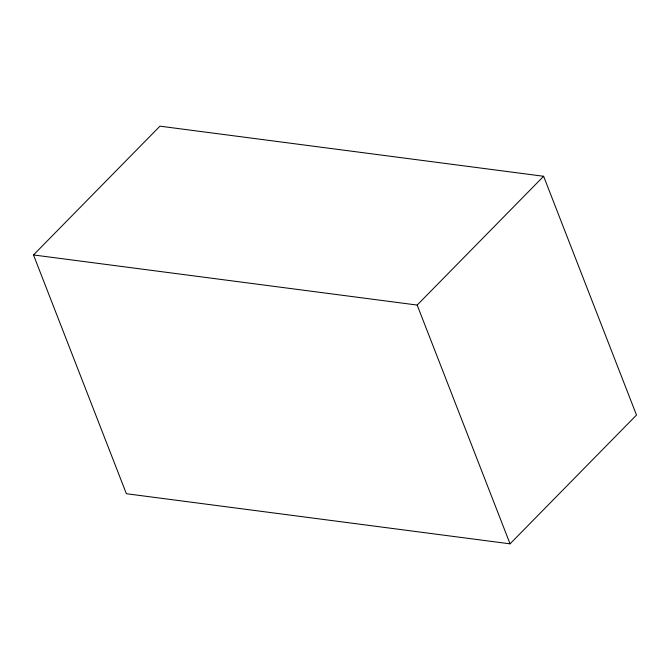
<?xml version="1.0" encoding="UTF-8"?>
<svg xmlns="http://www.w3.org/2000/svg" width="670" height="670" viewBox="0 0 670 670"><rect width="100%" height="100%" fill="white"/><g stroke="black" fill="none" stroke-linecap="round" stroke-linejoin="round"><path stroke-width="1" d="M33.5 254.952L159.946 126.169L543.621 176.277L636.5 415.048L510.054 543.831L126.379 493.723L33.5 254.952L417.175 305.059L543.621 176.277M417.175 305.059L510.054 543.831"/></g></svg>
